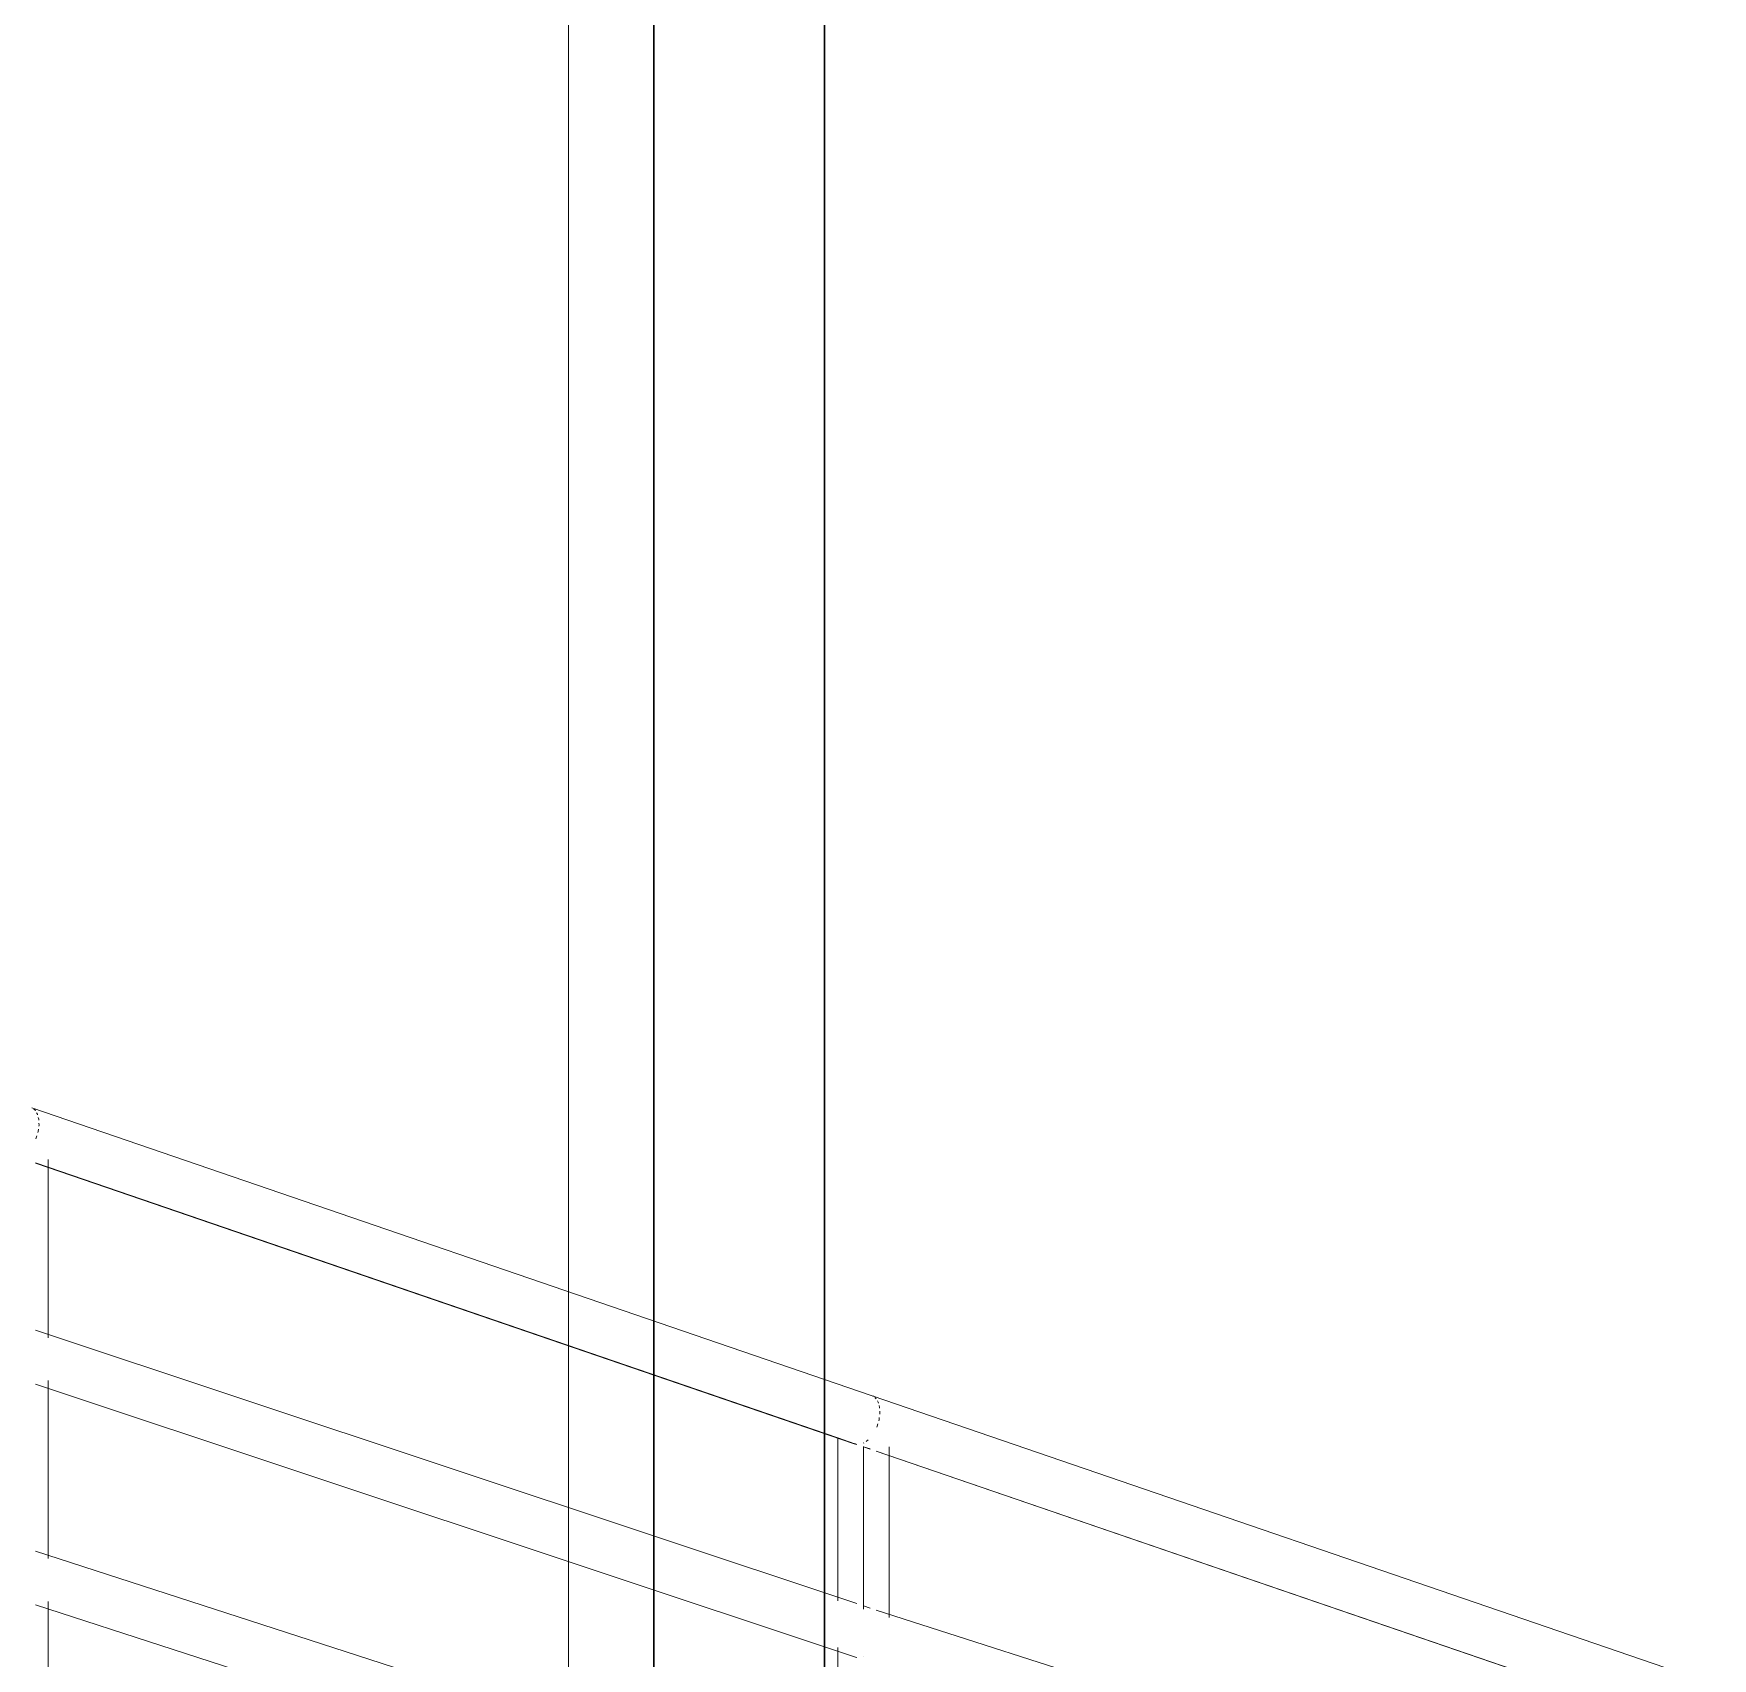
# Model space of a CAD drawing. Header units: millimetres. Extents: x 886808 to 1650903, y -1008069 to 230892.
# Drawn here: x 1048558 to 1049541, y -406338 to -405387 of the extents above; entities that cross this region are included whole.
import ezdxf

# ---------------------------------------------------------------- set-up
doc = ezdxf.new("R2010")
doc.units = ezdxf.units.MM
doc.linetypes.add('CENTER', pattern=[2, 1.25, -0.25, 0.25, -0.25])
doc.layers.get('0').update_dxf_attribs({"lineweight": 0})
for name, color, linetype, lineweight in [('03- Net Cua- 153', 153, 'Continuous', 9), ('8l NET TO', 8, 'Continuous', 9), ('A-Wall', 113, 'Continuous', 30), ('A_Dim', 8, 'Continuous', 5)]:
    doc.layers.add(name, color=color, linetype=linetype, lineweight=lineweight)

# ---------------------------------------------------------------- blocks, each defined once
blk = doc.blocks.new('A$C14C457CE')
for p, q in [((7885.77, 3466.57), (8869.92, 3129.31)), ((7886.98, 3465.64), (7887.65, 3465.13)), ((7887.65, 3465.13), (7887.85, 3464.8)), ((7888.54, 3463.65), (7889.03, 3462.83)), ((7889.03, 3462.83), (7889.15, 3462.4)), ((7889.54, 3460.9), (7889.83, 3459.83)), ((7889.48, 3452.59), (7889.31, 3452.06)), ((7889.66, 3453.94), (7889.48, 3452.59)), ((7889.83, 3459.83), (7889.85, 3459.33)), ((7889.98, 3456.34), (7889.91, 3455.8)), ((7889.92, 3457.59), (7889.98, 3456.34)), ((7888.35, 3448.85), (7888.12, 3448.35)), ((7888.76, 3450.19), (7888.35, 3448.85)), ((8357.79, 3273.26), (7887.89, 3434.29)), ((7887.89, 3434.25), (7895.39, 3431.72)), ((7887.89, 3434.2), (8367.41, 3269.87)), ((7895.39, 3432.38), (7895.39, 3436.34)), ((7895.39, 3431.72), (7895.39, 3432.38)), ((7895.39, 3431.72), (8357.79, 3273.22)), ((7895.39, 3431.72), (7895.39, 3431.63)), ((7895.39, 3431.63), (7895.39, 3331.88)), ((7887.89, 3336.4), (8368.91, 3176.2)), ((7887.89, 3304.79), (8368.2, 3144.82)), ((7895.39, 3302.29), (7895.39, 3306.82)), ((7895.39, 3302.29), (7895.39, 3204.47)), ((8378.17, 3297.83), (8378.45, 3297.62)), ((8379.38, 3296.9), (8380.05, 3296.38)), ((8380.05, 3296.38), (8380.25, 3296.06)), ((8380.94, 3294.91), (8381.44, 3294.08)), ((8381.44, 3294.08), (8381.55, 3293.66)), ((8381.88, 3283.85), (8381.72, 3283.32)), ((8382.06, 3285.19), (8381.88, 3283.85)), ((8381.95, 3292.16), (8382.23, 3291.09)), ((8382.23, 3291.09), (8382.25, 3290.59)), ((8382.38, 3287.6), (8382.31, 3287.06)), ((8382.33, 3288.85), (8382.38, 3287.6)), ((8380.76, 3280.11), (8380.52, 3279.61)), ((8381.16, 3281.45), (8380.76, 3280.11)), ((8357.79, 3273.22), (8357.79, 3273.26)), ((8358.3, 3273.04), (8357.79, 3273.26)), ((8357.79, 3177.88), (8357.79, 3273.22)), ((8358.3, 3273.04), (8367.22, 3270.02)), ((8367.27, 3269.97), (8367.22, 3270.02)), ((8367.3, 3269.96), (8367.27, 3269.97)), ((8367.41, 3269.87), (8367.27, 3269.97)), ((8367.74, 3269.85), (8367.3, 3269.96)), ((8367.41, 3269.87), (8368.91, 3269.36)), ((8367.74, 3269.85), (8367.41, 3269.87)), ((8367.78, 3269.83), (8367.74, 3269.85)), ((8367.83, 3269.82), (8367.78, 3269.83)), ((8367.78, 3269.83), (8367.83, 3269.78)), ((8367.98, 3269.75), (8367.83, 3269.82)), ((8368.12, 3269.72), (8367.98, 3269.75)), ((8368.91, 3269.36), (8368.12, 3269.72)), ((8368.91, 3269.45), (8368.12, 3269.72)), ((8373.01, 3270.39), (8372.79, 3270.26)), ((8372.79, 3172.89), (8372.79, 3268.28)), ((8376.67, 3266.79), (8372.79, 3268.12)), ((8372.79, 3268.03), (8376.67, 3266.7)), ((8374.62, 3271.32), (8374.26, 3271.11)), ((8375.47, 3272.14), (8374.62, 3271.32)), ((8852.68, 3103.66), (8380.29, 3265.55)), ((8380.29, 3265.46), (8852.2, 3103.74)), ((8387.79, 3262.98), (8387.79, 3267.98)), ((8387.79, 3262.89), (8387.79, 3262.98)), ((8387.79, 3168.18), (8387.79, 3262.89)), ((8368.91, 3051.34), (7887.89, 3206.9)), ((7895.39, 3202.55), (7895.39, 3204.47)), ((7895.39, 3173.01), (7895.39, 3177.46)), ((8368.82, 3019.9), (7887.89, 3175.44)), ((7895.39, 3173.01), (7895.39, 3075.11)), ((8372.79, 3174.91), (8376.67, 3173.62)), ((8380.29, 3172.45), (8861.31, 3018.11)), ((8357.79, 3054.94), (8357.79, 3150.5)), ((8368.2, 3144.82), (8368.91, 3144.59)), ((8372.79, 3145.38), (8372.79, 3145.51))]:
    blk.add_line(p, q)

msp = doc.modelspace()

# ---------------------------------------------------------------- linework, layer by layer
at = {"layer": '03- Net Cua- 153', "linetype": 'Continuous', "transparency": 33554636}
for points in [[(1041771.39, -404582.49), (1048921.39, -404582.49), (1048921.39, -407782.49), (1041771.39, -407782.49)], [(1041821.39, -404632.49), (1048871.39, -404632.49), (1048871.39, -407732.49), (1041821.39, -407732.49)]]:
    msp.add_lwpolyline(points, close=True, dxfattribs=at)
at = {"layer": '8l NET TO', "color": 251, "linetype": 'CENTER', "ltscale": 1000, "true_color": 0x636466, "transparency": 33554636}
msp.add_line((1048921.39, -415457.74), (1048921.39, -396873.29), dxfattribs=at)
at = {"layer": 'A-Wall', "transparency": 33554636}
msp.add_lwpolyline([(1049021.39, -407732.49), (1049021.39, -397682.49), (1048921.39, -397682.49), (1048921.39, -412432.49), (1049021.39, -412432.49)], dxfattribs=at)

# ---------------------------------------------------------------- block references
at = {"layer": 'A_Dim', "transparency": 33554636}
msp.add_blockref('A$C14C457CE', (1040671.39, -409482.49), dxfattribs=at)

doc.saveas('drawing.dxf')
